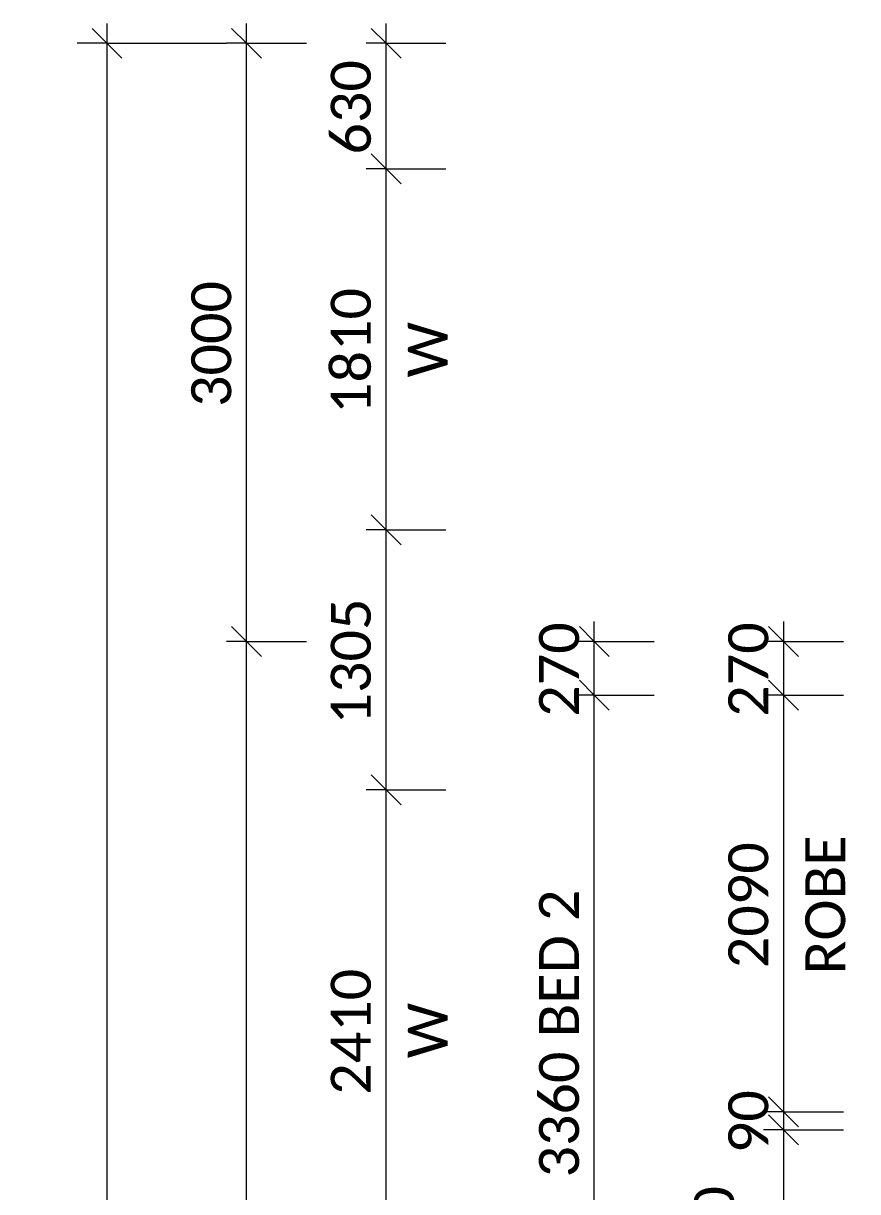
# Model space of a CAD drawing. Header units: millimetres. Extents: x 20072 to 46909, y 1130 to 33990.
# Drawn here: x 20072 to 24255, y 22539 to 28399 of the extents above; entities that cross this region are included whole.
import ezdxf

# ---------------------------------------------------------------- set-up
doc = ezdxf.new("R2010")
doc.units = ezdxf.units.MM
doc.layers.add('A-ANNO-DIMS', color=211, linetype='Continuous', lineweight=9)
doc.layers.add('A-ANNO-DIMS-100', color=211, linetype='Continuous', lineweight=9)
doc.styles.add('Calibri_4', font='calibri.ttf', dxfattribs={"height": 300})
doc.styles.add('Calibri_5', font='calibri.ttf', dxfattribs={"height": 200})
doc.dimstyles.new('2_0mm_Calibrii', dxfattribs={"dimscale": 304.8, "dimtxt": 235.469685, "dimasz": 0.492126, "dimexe": 0.328084, "dimexo": 0.0625, "dimgap": 0, "dimtad": 1, "dimdec": 0, "dimzin": 0, "dimdsep": 46, "dimtxsty": 'Calibri_5', "dimblk1": 'OBLIQUE', "dimblk2": 'OBLIQUE', "dimsah": 1, "dimcen": 0.09, "dimdle": 0.328084, "dimazin": 0, "dimtfac": 1, "dimtdec": 4, "dimtix": 1, "dimtmove": 0, "dimatfit": 3, "dimfxl": 0.984252, "dimfxlon": 1, "dimtvp": 1, "dimtolj": 1, "dimtzin": 0, "dimarcsym": 2})
doc.dimstyles.new('2_0mm_Calibrii_1', dxfattribs={"dimscale": 304.8, "dimtxt": 235.469685, "dimasz": 0.492126, "dimexe": 0.328084, "dimexo": 0.0625, "dimgap": 0, "dimtad": 1, "dimdec": 0, "dimzin": 0, "dimdsep": 46, "dimtxsty": 'Calibri_5', "dimblk1": 'OBLIQUE', "dimblk2": 'OBLIQUE', "dimsah": 1, "dimcen": 0.09, "dimdle": 0.328084, "dimazin": 0, "dimtfac": 1, "dimtdec": 4, "dimtix": 1, "dimtmove": 2, "dimatfit": 3, "dimfxl": 0.984252, "dimfxlon": 1, "dimtvp": 1, "dimtolj": 1, "dimtzin": 0, "dimarcsym": 2})
doc.dimstyles.new('3_0mm_CALIBRI', dxfattribs={"dimscale": 304.8, "dimtxt": 353.204527, "dimasz": 0.492126, "dimexe": 0.492126, "dimexo": 0.0625, "dimgap": 0, "dimtad": 1, "dimdec": 0, "dimzin": 0, "dimdsep": 46, "dimtxsty": 'Calibri_4', "dimblk1": 'OBLIQUE', "dimblk2": 'OBLIQUE', "dimsah": 1, "dimcen": 0.09, "dimdle": 0.328084, "dimazin": 0, "dimtfac": 1, "dimtdec": 4, "dimtix": 1, "dimtmove": 0, "dimatfit": 3, "dimfxl": 1.968504, "dimfxlon": 1, "dimtvp": 1, "dimtolj": 1, "dimtzin": 0, "dimarcsym": 2})

# ---------------------------------------------------------------- blocks, each defined once
blk = doc.blocks.new('DIMBLOCK9-2_ MID GROUND FLOOR')
at = {"layer": 'A-ANNO-DIMS-100'}
for p, q in [((20490.8, 28299.5), (20415.8, 28374.5)), ((20490.8, 28399.5), (20490.8, 7179.5)), ((20490.8, 28299.5), (20340.8, 28299.5)), ((20490.8, 28299.5), (20565.8, 28224.5)), ((20490.8, 28299.5), (21090.8, 28299.5)), ((20490.8, 7279.5), (20415.8, 7354.5)), ((20490.8, 7279.5), (20340.8, 7279.5)), ((20490.8, 7279.5), (20565.8, 7204.5)), ((20490.8, 7279.5), (21090.8, 7279.5))]:
    blk.add_line(p, q, dxfattribs=at)
at = {"layer": 'A-ANNO-DIMS-100', "color": 0, "insert": (20075, 17181.5), "char_height": 300, "width": 1459.14, "attachment_point": 1, "rotation": 90, "line_spacing_factor": 1.158048, "style": 'Calibri_4'}
blk.add_mtext('21020', dxfattribs=at)
blk = doc.blocks.new('_Oblique')
at = {"color": 0, "linetype": 'ByBlock', "lineweight": -2}
blk.add_line((-0.5, -0.5), (0.5, 0.5), dxfattribs=at)
blk = doc.blocks.new('DIMBLOCK12-2_ MID GROUND FLOOR')
at = {"layer": 'A-ANNO-DIMS-100'}
for p, q in [((21190.8, 25299.5), (21115.8, 25374.5)), ((21190.8, 25299.5), (21090.8, 25299.5)), ((21190.8, 17949.5), (21190.8, 25299.5)), ((21190.8, 25299.5), (21265.8, 25224.5)), ((21190.8, 25299.5), (21490.8, 25299.5)), ((21190.8, 17949.5), (21115.8, 18024.5)), ((21190.8, 17949.5), (21090.8, 17949.5)), ((21190.8, 17949.5), (21265.8, 17874.5)), ((21190.8, 17949.5), (21490.8, 17949.5))]:
    blk.add_line(p, q, dxfattribs=at)
at = {"layer": 'A-ANNO-DIMS-100', "color": 0, "insert": (20913.6, 21300.2), "char_height": 200, "width": 778.208, "attachment_point": 1, "rotation": 90, "line_spacing_factor": 1.158048, "style": 'Calibri_5'}
blk.add_mtext('7350', dxfattribs=at)
blk = doc.blocks.new('DIMBLOCK13-2_ MID GROUND FLOOR')
at = {"layer": 'A-ANNO-DIMS-100'}
for p, q in [((21190.8, 28299.5), (21115.8, 28374.5)), ((21190.8, 25299.5), (21190.8, 28399.5)), ((21190.8, 28299.5), (21090.8, 28299.5)), ((21190.8, 28299.5), (21265.8, 28224.5)), ((21190.8, 28299.5), (21490.8, 28299.5)), ((21190.8, 25299.5), (21115.8, 25374.5)), ((21190.8, 25299.5), (21090.8, 25299.5)), ((21190.8, 25299.5), (21265.8, 25224.5)), ((21190.8, 25299.5), (21490.8, 25299.5))]:
    blk.add_line(p, q, dxfattribs=at)
at = {"layer": 'A-ANNO-DIMS-100', "color": 0, "insert": (20913.6, 26475.2), "char_height": 200, "width": 778.208, "attachment_point": 1, "rotation": 90, "line_spacing_factor": 1.158048, "style": 'Calibri_5'}
blk.add_mtext('3000', dxfattribs=at)
blk = doc.blocks.new('DIMBLOCK35-2_ MID GROUND FLOOR')
at = {"layer": 'A-ANNO-DIMS-100'}
for p, q in [((21890.8, 24554.5), (21815.8, 24629.5)), ((21890.8, 24554.5), (21790.8, 24554.5)), ((21890.8, 22144.5), (21890.8, 24554.5)), ((21890.8, 24554.5), (21965.8, 24479.5)), ((21890.8, 24554.5), (22190.8, 24554.5)), ((21890.8, 22144.5), (21815.8, 22219.5)), ((21890.8, 22144.5), (21790.8, 22144.5)), ((21890.8, 22144.5), (21965.8, 22069.5)), ((21890.8, 22144.5), (22190.8, 22144.5))]:
    blk.add_line(p, q, dxfattribs=at)
at = {"layer": 'A-ANNO-DIMS-100', "color": 0, "char_height": 200, "attachment_point": 1, "rotation": 90, "line_spacing_factor": 1.158048, "style": 'Calibri_5'}
for s, insert, width in [('2410', (21613.6, 23025.2), 778.208), ('W', (21999.6, 23208.6), 338.15)]:
    blk.add_mtext(s, dxfattribs=dict(at, insert=insert, width=width))
blk = doc.blocks.new('DIMBLOCK36-2_ MID GROUND FLOOR')
at = {"layer": 'A-ANNO-DIMS-100'}
for p, q in [((21890.8, 25859.5), (21815.8, 25934.5)), ((21890.8, 25859.5), (21790.8, 25859.5)), ((21890.8, 24554.5), (21890.8, 25859.5)), ((21890.8, 25859.5), (21965.8, 25784.5)), ((21890.8, 25859.5), (22190.8, 25859.5)), ((21890.8, 24554.5), (21815.8, 24629.5)), ((21890.8, 24554.5), (21790.8, 24554.5)), ((21890.8, 24554.5), (21965.8, 24479.5)), ((21890.8, 24554.5), (22190.8, 24554.5))]:
    blk.add_line(p, q, dxfattribs=at)
at = {"layer": 'A-ANNO-DIMS-100', "color": 0, "insert": (21613.6, 24882.7), "char_height": 200, "width": 778.208, "attachment_point": 1, "rotation": 90, "line_spacing_factor": 1.158048, "style": 'Calibri_5'}
blk.add_mtext('1305', dxfattribs=at)
blk = doc.blocks.new('DIMBLOCK37-2_ MID GROUND FLOOR')
at = {"layer": 'A-ANNO-DIMS-100'}
for p, q in [((21890.8, 27669.5), (21815.8, 27744.5)), ((21890.8, 27669.5), (21790.8, 27669.5)), ((21890.8, 25859.5), (21890.8, 27669.5)), ((21890.8, 27669.5), (21965.8, 27594.5)), ((21890.8, 27669.5), (22190.8, 27669.5)), ((21890.8, 25859.5), (21815.8, 25934.5)), ((21890.8, 25859.5), (21790.8, 25859.5)), ((21890.8, 25859.5), (21965.8, 25784.5)), ((21890.8, 25859.5), (22190.8, 25859.5))]:
    blk.add_line(p, q, dxfattribs=at)
at = {"layer": 'A-ANNO-DIMS-100', "color": 0, "char_height": 200, "attachment_point": 1, "rotation": 90, "line_spacing_factor": 1.158048, "style": 'Calibri_5'}
for s, insert, width in [('1810', (21613.6, 26440.2), 778.208), ('W', (21999.6, 26623.6), 338.15)]:
    blk.add_mtext(s, dxfattribs=dict(at, insert=insert, width=width))
blk = doc.blocks.new('DIMBLOCK38-2_ MID GROUND FLOOR')
at = {"layer": 'A-ANNO-DIMS-100'}
for p, q in [((21890.8, 28299.5), (21815.8, 28374.5)), ((21890.8, 27669.5), (21890.8, 28399.5)), ((21890.8, 28299.5), (21790.8, 28299.5)), ((21890.8, 28299.5), (21965.8, 28224.5)), ((21890.8, 28299.5), (22190.8, 28299.5)), ((21890.8, 27669.5), (21815.8, 27744.5)), ((21890.8, 27669.5), (21790.8, 27669.5)), ((21890.8, 27669.5), (21965.8, 27594.5)), ((21890.8, 27669.5), (22190.8, 27669.5))]:
    blk.add_line(p, q, dxfattribs=at)
at = {"layer": 'A-ANNO-DIMS-100', "color": 0, "insert": (21613.6, 27741.3), "char_height": 200, "width": 583.656, "attachment_point": 1, "rotation": 90, "line_spacing_factor": 1.158048, "style": 'Calibri_5'}
blk.add_mtext('630', dxfattribs=at)
blk = doc.blocks.new('DIMBLOCK46-2_ MID GROUND FLOOR')
at = {"layer": 'A-ANNO-DIMS-100'}
for p, q in [((22934.9, 25029.5), (22859.9, 25104.5)), ((22934.9, 25029.5), (22834.9, 25029.5)), ((22934.9, 21669.5), (22934.9, 25029.5)), ((22934.9, 25029.5), (23009.9, 24954.5)), ((22934.9, 25029.5), (23234.9, 25029.5)), ((22934.9, 21669.5), (22859.9, 21744.5)), ((22934.9, 21669.5), (22834.9, 21669.5)), ((22934.9, 21669.5), (23009.9, 21594.5)), ((22934.9, 21669.5), (23234.9, 21669.5))]:
    blk.add_line(p, q, dxfattribs=at)
at = {"layer": 'A-ANNO-DIMS-100', "color": 0, "insert": (22657.7, 22610.2), "char_height": 200, "width": 1774.129, "attachment_point": 1, "rotation": 90, "line_spacing_factor": 1.158048, "style": 'Calibri_5'}
blk.add_mtext('3360 BED 2', dxfattribs=at)
blk = doc.blocks.new('DIMBLOCK47-2_ MID GROUND FLOOR')
at = {"layer": 'A-ANNO-DIMS-100'}
for p, q in [((22934.9, 25299.5), (22859.9, 25374.5)), ((22934.9, 25029.5), (22934.9, 25399.5)), ((22934.9, 25299.5), (22834.9, 25299.5)), ((22934.9, 25299.5), (23009.9, 25224.5)), ((22934.9, 25299.5), (23234.9, 25299.5)), ((22934.9, 25029.5), (22859.9, 25104.5)), ((22934.9, 25029.5), (22834.9, 25029.5)), ((22934.9, 25029.5), (23009.9, 24954.5)), ((22934.9, 25029.5), (23234.9, 25029.5))]:
    blk.add_line(p, q, dxfattribs=at)
at = {"layer": 'A-ANNO-DIMS-100', "color": 0, "insert": (22657.7, 24921.3), "char_height": 200, "width": 583.656, "attachment_point": 1, "rotation": 90, "line_spacing_factor": 1.158048, "style": 'Calibri_5'}
blk.add_mtext('270', dxfattribs=at)
blk = doc.blocks.new('DIMBLOCK48-2_ MID GROUND FLOOR')
at = {"layer": 'A-ANNO-DIMS-100'}
for p, q in [((23884.1, 25299.5), (23809.1, 25374.5)), ((23884.1, 25399.5), (23884.1, 25029.5)), ((23884.1, 25299.5), (23784.1, 25299.5)), ((23884.1, 25299.5), (23959.1, 25224.5)), ((23884.1, 25299.5), (24184.1, 25299.5)), ((23884.1, 25029.5), (23809.1, 25104.5)), ((23884.1, 25029.5), (23784.1, 25029.5)), ((23884.1, 25029.5), (23959.1, 24954.5)), ((23884.1, 25029.5), (24184.1, 25029.5))]:
    blk.add_line(p, q, dxfattribs=at)
at = {"layer": 'A-ANNO-DIMS-100', "color": 0, "insert": (23606.9, 24921.3), "char_height": 200, "width": 583.656, "attachment_point": 1, "rotation": 90, "line_spacing_factor": 1.158048, "style": 'Calibri_5'}
blk.add_mtext('270', dxfattribs=at)
blk = doc.blocks.new('DIMBLOCK49-2_ MID GROUND FLOOR')
at = {"layer": 'A-ANNO-DIMS-100'}
for p, q in [((23884.1, 25029.5), (23809.1, 25104.5)), ((23884.1, 25029.5), (23784.1, 25029.5)), ((23884.1, 25029.5), (23884.1, 22939.5)), ((23884.1, 25029.5), (23959.1, 24954.5)), ((23884.1, 25029.5), (24184.1, 25029.5)), ((23884.1, 22939.5), (23809.1, 23014.5)), ((23884.1, 22939.5), (23784.1, 22939.5)), ((23884.1, 22939.5), (23959.1, 22864.5)), ((23884.1, 22939.5), (24184.1, 22939.5))]:
    blk.add_line(p, q, dxfattribs=at)
at = {"layer": 'A-ANNO-DIMS-100', "color": 0, "char_height": 200, "attachment_point": 1, "rotation": 90, "line_spacing_factor": 1.158048, "style": 'Calibri_5'}
for s, insert, width in [('2090', (23606.9, 23660.2), 778.208), ('ROBE', (23992.9, 23629.3), 852.323)]:
    blk.add_mtext(s, dxfattribs=dict(at, insert=insert, width=width))
blk = doc.blocks.new('DIMBLOCK50-2_ MID GROUND FLOOR')
at = {"layer": 'A-ANNO-DIMS-100'}
for p, q in [((23884.1, 22939.5), (23809.1, 23014.5)), ((23884.1, 22939.5), (23784.1, 22939.5)), ((23884.1, 22849.5), (23809.1, 22924.5)), ((23884.1, 22939.5), (23884.1, 22849.5)), ((23884.1, 22939.5), (23959.1, 22864.5)), ((23884.1, 22939.5), (24184.1, 22939.5)), ((23884.1, 22849.5), (23784.1, 22849.5)), ((23884.1, 22849.5), (23959.1, 22774.5)), ((23884.1, 22849.5), (24184.1, 22849.5))]:
    blk.add_line(p, q, dxfattribs=at)
at = {"layer": 'A-ANNO-DIMS-100', "color": 0, "insert": (23606.9, 22732.3), "char_height": 200, "width": 389.104, "attachment_point": 1, "rotation": 90, "line_spacing_factor": 1.158048, "style": 'Calibri_5'}
blk.add_mtext('90', dxfattribs=at)
blk = doc.blocks.new('DIMBLOCK51-2_ MID GROUND FLOOR')
at = {"layer": 'A-ANNO-DIMS-100'}
for p, q in [((23884.1, 22849.5), (23809.1, 22924.5)), ((23884.1, 22849.5), (23784.1, 22849.5)), ((23884.1, 22849.5), (23884.1, 21669.5)), ((23884.1, 22849.5), (23959.1, 22774.5)), ((23884.1, 22849.5), (24184.1, 22849.5)), ((23884.1, 21669.5), (23809.1, 21744.5)), ((23884.1, 21669.5), (23784.1, 21669.5)), ((23884.1, 21669.5), (23959.1, 21594.5)), ((23884.1, 21669.5), (24184.1, 21669.5))]:
    blk.add_line(p, q, dxfattribs=at)
at = {"layer": 'A-ANNO-DIMS-100', "color": 0, "insert": (23435.4, 21935.2), "char_height": 200, "width": 778.208, "attachment_point": 1, "rotation": 90, "line_spacing_factor": 1.158048, "style": 'Calibri_5'}
blk.add_mtext('1180', dxfattribs=at)

msp = doc.modelspace()

# ---------------------------------------------------------------- dimensions: what is measured, and where the dimension line sits
at = {"layer": 'A-ANNO-DIMS'}
for base, p1, p2, dimstyle, override, picture, middle in [((20490.8, 7279.5), (21090.8, 28299.5), (21090.8, 7279.5), '3_0mm_CALIBRI', {"dimpost": '<>', "dimfxl": 21019.999999}, 'DIMBLOCK9-2_ MID GROUND FLOOR', (20337.1, 17789.5)), ((21190.8, 28299.5), (21490.8, 25299.5), (21490.8, 28299.5), '2_0mm_Calibrii', {"dimpost": '<>', "dimfxl": 2999.999998}, 'DIMBLOCK13-2_ MID GROUND FLOOR', (21088.3, 26799.5)), ((21890.8, 28299.5), (22190.8, 27669.5), (22190.8, 28299.5), '2_0mm_Calibrii', {"dimpost": '<>', "dimfxl": 630}, 'DIMBLOCK38-2_ MID GROUND FLOOR', (21788.3, 27984.5)), ((21890.8, 25859.5), (22190.8, 24554.5), (22190.8, 25859.5), '2_0mm_Calibrii', {"dimpost": '<>', "dimfxl": 1304.999998}, 'DIMBLOCK36-2_ MID GROUND FLOOR', (21788.3, 25207)), ((22934.9, 25299.5), (23234.9, 25029.5), (23234.9, 25299.5), '2_0mm_Calibrii', {"dimpost": '<>', "dimfxl": 270}, 'DIMBLOCK47-2_ MID GROUND FLOOR', (22832.4, 25164.5)), ((23884.1, 25029.5), (24184.1, 25299.5), (24184.1, 25029.5), '2_0mm_Calibrii', {"dimpost": '<>', "dimfxl": 270}, 'DIMBLOCK48-2_ MID GROUND FLOOR', (23781.6, 25164.5)), ((21190.8, 25299.5), (21490.8, 17949.5), (21490.8, 25299.5), '2_0mm_Calibrii', {"dimpost": '<>', "dimfxl": 7350}, 'DIMBLOCK12-2_ MID GROUND FLOOR', (21088.3, 21624.5)), ((22934.9, 25029.5), (23234.9, 21669.5), (23234.9, 25029.5), '2_0mm_Calibrii', {"dimpost": '<>BED 2', "dimfxl": 3360}, 'DIMBLOCK46-2_ MID GROUND FLOOR', (22832.4, 23349.5)), ((23884.1, 22849.5), (24184.1, 22939.5), (24184.1, 22849.5), '2_0mm_Calibrii', {"dimpost": '<>', "dimfxl": 90}, 'DIMBLOCK50-2_ MID GROUND FLOOR', (23781.6, 22894.5))]:
    dim = msp.add_linear_dim(base=base, p1=p1, p2=p2, angle=90, dimstyle=dimstyle, override=override, dxfattribs=at)
    dim.commit()
    dim.dimension.update_dxf_attribs({"geometry": picture, "text_midpoint": middle})
for base, p1, p2, text, override, picture, middle in [((21890.8, 27669.5), (22190.8, 25859.5), (22190.8, 27669.5), '<>\\XW', {"dimpost": '<>', "dimfxl": 1810}, 'DIMBLOCK37-2_ MID GROUND FLOOR', (21890.8, 26764.5)), ((23884.1, 22939.5), (24184.1, 25029.5), (24184.1, 22939.5), '<>\\XROBE', {"dimpost": '<>', "dimfxl": 2090}, 'DIMBLOCK49-2_ MID GROUND FLOOR', (23884.1, 23984.5)), ((21890.8, 24554.5), (22190.8, 22144.5), (22190.8, 24554.5), '<>\\XW', {"dimpost": '<>', "dimfxl": 2410}, 'DIMBLOCK35-2_ MID GROUND FLOOR', (21890.8, 23349.5))]:
    dim = msp.add_linear_dim(base=base, p1=p1, p2=p2, angle=90, text=text, dimstyle='2_0mm_Calibrii', override=override, dxfattribs=at)
    dim.commit()
    dim.dimension.update_dxf_attribs({"geometry": picture, "text_midpoint": middle})
dim = msp.add_linear_dim(base=(23884.1, 21669.5), p1=(24184.1, 22849.5), p2=(24184.1, 21669.5), angle=90, dimstyle='2_0mm_Calibrii_1', override={"dimpost": '<>', "dimfxl": 1180}, dxfattribs=at)
dim.commit()
dim.dimension.update_dxf_attribs({"geometry": 'DIMBLOCK51-2_ MID GROUND FLOOR', "text_midpoint": (23568.8, 22324.3), "dimtype": 160, "text_rotation": 90})

doc.saveas('drawing.dxf')
